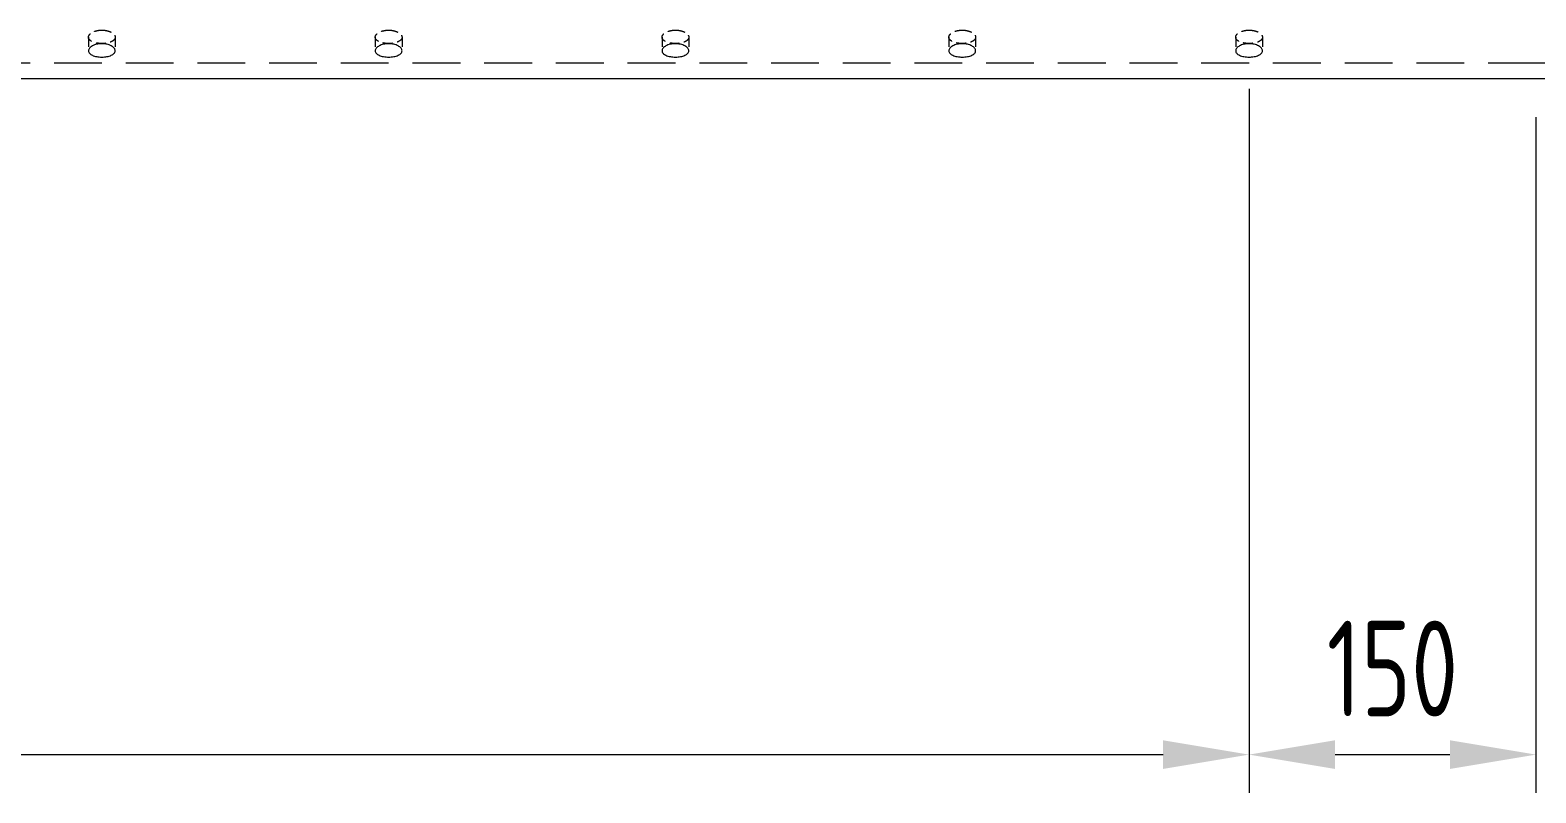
# Model space of a CAD drawing. Header units: millimetres. Extents: x -46397 to 283259, y -8690 to 23983.
# Drawn here: x 160134 to 160922, y -67 to 332 of the extents above; entities that cross this region are included whole.
import ezdxf

# ---------------------------------------------------------------- set-up
doc = ezdxf.new("R2010")
doc.units = ezdxf.units.MM
doc.linetypes.add('HIDDENX2', pattern=[0.75, 0.5, -0.25])
doc.layers.get('Defpoints').update_dxf_attribs({"lineweight": 0})
doc.layers.add('flashshoot', color=7, linetype='Continuous')
doc.layers.add('PHANTOM 2', color=8, linetype='Continuous', lineweight=0)
doc.styles.add('GHI CHÚ 1', font='isocp_IV25.ttf', dxfattribs={"width": 0.8})
doc.dimstyles.new('1-30SCALE', dxfattribs={"dimtxt": 75, "dimasz": 75, "dimexe": 37.5, "dimexo": 30, "dimgap": 30, "dimtad": 1, "dimtoh": 1, "dimdec": 0, "dimdsep": 46, "dimtxsty": 'GHI CHÚ 1', "dimcen": 0.09, "dimclrd": 256, "dimclre": 256, "dimclrt": 2, "dimadec": 0, "dimazin": 0, "dimtfac": 1, "dimtdec": 0, "dimtofl": 0, "dimtmove": 0, "dimatfit": 3, "dimfxl": 1, "dimlwd": 0, "dimlwe": 0, "dimarcsym": 0})

# ---------------------------------------------------------------- blocks, each defined once
blk = doc.blocks.new('A$C90275d84')
at = {"color": 1, "linetype": 'HIDDENX2', "lineweight": 0, "ltscale": 50}
blk.add_line((101.37, 1960), (101.37, -3000), dxfattribs=at)
at = {"color": 2, "linetype": 'Continuous', "lineweight": 0, "ltscale": 10}
blk.add_line((109.55, 1960), (109.55, -3000), dxfattribs=at)
at = {"color": 1, "linetype": 'HIDDENX2', "lineweight": 0, "ltscale": 10}
for p, q in [((87.79, 1817), (94.87, 1817)), ((87.79, 1803), (94.87, 1803)), ((87.79, 1667), (94.87, 1667)), ((87.79, 1653), (94.87, 1653)), ((87.79, 1517), (94.87, 1517)), ((87.79, 1503), (94.87, 1503)), ((87.79, 1367), (94.87, 1367)), ((87.79, 1353), (94.87, 1353)), ((87.79, 1217), (94.87, 1217)), ((87.79, 1203), (94.87, 1203))]:
    blk.add_line(p, q, dxfattribs=at)
at = {"color": 1, "linetype": 'HIDDENX2', "lineweight": 0, "ltscale": 50}
blk.add_open_spline([(101.37, 2265), (101.37, 2264.91), (101.37, 2264.91), (101.37, 2264.5), (101.37, 2264.14), (101.37, 2263.17), (101.37, 2262.54), (101.37, 2261.04), (101.37, 2260.15), (101.37, 2258.12), (101.37, 2256.97), (101.37, 2254.42), (101.37, 2253.02), (101.37, 2249.95), (101.37, 2248.29), (101.37, 2244.72), (101.37, 2242.8), (101.37, 2238.74), (101.37, 2236.58), (101.37, 2232.03), (101.37, 2229.63), (101.37, 2224.6), (101.37, 2221.97), (101.37, 2216.48), (101.37, 2213.63), (101.37, 2207.69), (101.37, 2204.62), (101.37, 2198.25), (101.37, 2194.96), (101.37, 2188.19), (101.37, 2184.7), (101.37, 2177.52), (101.37, 2173.84), (101.37, 2166.29), (101.37, 2162.42), (101.37, 2154.51), (101.37, 2150.47), (101.37, 2142.23), (101.37, 2138.02), (101.37, 2129.46), (101.37, 2125.11), (101.37, 2116.25), (101.37, 2111.76), (101.37, 2102.64), (101.37, 2098.01), (101.37, 2088.64), (101.37, 2083.9), (101.37, 2074.31), (101.37, 2069.47), (101.37, 2059.68), (101.37, 2054.74), (101.37, 2044.79), (101.37, 2039.77), (101.37, 2029.68), (101.37, 2024.59), (101.37, 2014.38), (101.37, 2009.25), (101.37, 1998.94), (101.37, 1993.77), (101.37, 1983.4), (101.37, 1978.2), (101.37, 1970), (101.37, 1967), (101.37, 1963), (101.37, 1962), (101.37, 1960.67), (101.37, 1960.33), (101.37, 1960)], degree=3, knots=[0, 0, 0, 0, 13.031858, 13.031858, 28.652784, 28.652784, 44.273711, 44.273711, 59.894637, 59.894637, 75.515563, 75.515563, 91.136489, 91.136489, 106.757415, 106.757415, 122.378342, 122.378342, 137.999268, 137.999268, 153.620194, 153.620194, 169.24112, 169.24112, 184.862046, 184.862046, 200.482973, 200.482973, 216.103899, 216.103899, 231.724825, 231.724825, 247.345751, 247.345751, 262.966678, 262.966678, 278.587604, 278.587604, 294.20853, 294.20853, 309.829456, 309.829456, 325.450382, 325.450382, 341.071309, 341.071309, 356.692235, 356.692235, 372.313161, 372.313161, 387.934087, 387.934087, 403.555013, 403.555013, 419.17594, 419.17594, 434.796866, 434.796866, 450.417791, 450.417791, 466.041001, 466.041001, 475.041981, 475.041981, 478.042017, 478.042017, 479.042019, 479.042019, 479.042019, 479.042019], dxfattribs=at)
at = {"color": 2, "linetype": 'Continuous', "lineweight": 0, "ltscale": 10}
for points, knots in [([(109.55, 2128.53), (109.55, 2125.94), (109.55, 2123.32), (109.55, 2116.25), (109.55, 2111.76), (109.55, 2102.64), (109.55, 2098.01), (109.55, 2088.64), (109.55, 2083.9), (109.55, 2074.31), (109.55, 2069.47), (109.55, 2059.68), (109.55, 2054.74), (109.55, 2044.79), (109.55, 2039.77), (109.55, 2029.68), (109.55, 2024.59), (109.55, 2014.38), (109.55, 2009.25), (109.55, 1998.94), (109.55, 1993.77), (109.55, 1983.4), (109.55, 1978.2), (109.55, 1970), (109.55, 1967), (109.55, 1963), (109.55, 1962), (109.55, 1960.67), (109.55, 1960.33), (109.55, 1960)], [300.503383, 300.503383, 300.503383, 300.503383, 309.829456, 309.829456, 325.450382, 325.450382, 341.071309, 341.071309, 356.692235, 356.692235, 372.313161, 372.313161, 387.934087, 387.934087, 403.555013, 403.555013, 419.17594, 419.17594, 434.796866, 434.796866, 450.417791, 450.417791, 466.041001, 466.041001, 475.041981, 475.041981, 478.042017, 478.042017, 479.042019, 479.042019, 479.042019, 479.042019]), ([(91.18, 1810), (91.18, 1810.44), (91.2, 1810.89), (91.3, 1811.8), (91.38, 1812.25), (91.57, 1813.11), (91.69, 1813.52), (91.98, 1814.29), (92.13, 1814.64), (92.47, 1815.26), (92.66, 1815.55), (93.06, 1816.07), (93.28, 1816.29), (93.73, 1816.65), (93.96, 1816.78), (94.42, 1816.96), (94.65, 1817), (95.09, 1817), (95.32, 1816.96), (95.76, 1816.78), (95.98, 1816.65), (96.39, 1816.29), (96.59, 1816.07), (96.94, 1815.55), (97.11, 1815.26), (97.39, 1814.64), (97.53, 1814.29), (97.76, 1813.52), (97.86, 1813.11), (98.02, 1812.25), (98.08, 1811.8), (98.16, 1810.89), (98.18, 1810.44), (98.18, 1809.56), (98.16, 1809.11), (98.08, 1808.2), (98.02, 1807.75), (97.86, 1806.89), (97.76, 1806.48), (97.53, 1805.71), (97.39, 1805.36), (97.11, 1804.74), (96.94, 1804.45), (96.59, 1803.93), (96.39, 1803.71), (95.98, 1803.35), (95.76, 1803.22), (95.32, 1803.04), (95.09, 1803), (94.65, 1803), (94.42, 1803.04), (93.96, 1803.22), (93.73, 1803.35), (93.28, 1803.71), (93.06, 1803.93), (92.66, 1804.45), (92.47, 1804.74), (92.13, 1805.36), (91.98, 1805.71), (91.69, 1806.48), (91.57, 1806.89), (91.38, 1807.75), (91.3, 1808.2), (91.2, 1809.11), (91.18, 1809.56), (91.18, 1810)], [0, 0, 0, 0, 1.318789, 1.318789, 2.637578, 2.637578, 3.956368, 3.956368, 5.275157, 5.275157, 6.593945, 6.593945, 7.912734, 7.912734, 9.231522, 9.231522, 10.550311, 10.550311, 11.869099, 11.869099, 13.187888, 13.187888, 14.506676, 14.506676, 15.825465, 15.825465, 17.144254, 17.144254, 18.463043, 18.463043, 19.781833, 19.781833, 21.100622, 21.100622, 22.419411, 22.419411, 23.7382, 23.7382, 25.05699, 25.05699, 26.375779, 26.375779, 27.694567, 27.694567, 29.013356, 29.013356, 30.332144, 30.332144, 31.650933, 31.650933, 32.969721, 32.969721, 34.28851, 34.28851, 35.607298, 35.607298, 36.926087, 36.926087, 38.244876, 38.244876, 39.563665, 39.563665, 40.882454, 40.882454, 42.201244, 42.201244, 42.201244, 42.201244]), ([(91.18, 1660), (91.18, 1660.44), (91.2, 1660.89), (91.3, 1661.8), (91.38, 1662.25), (91.57, 1663.11), (91.69, 1663.52), (91.98, 1664.29), (92.13, 1664.64), (92.47, 1665.26), (92.66, 1665.55), (93.06, 1666.07), (93.28, 1666.29), (93.73, 1666.65), (93.96, 1666.78), (94.42, 1666.96), (94.65, 1667), (95.09, 1667), (95.32, 1666.96), (95.76, 1666.78), (95.98, 1666.65), (96.39, 1666.29), (96.59, 1666.07), (96.94, 1665.55), (97.11, 1665.26), (97.39, 1664.64), (97.53, 1664.29), (97.76, 1663.52), (97.86, 1663.11), (98.02, 1662.25), (98.08, 1661.8), (98.16, 1660.89), (98.18, 1660.44), (98.18, 1659.56), (98.16, 1659.11), (98.08, 1658.2), (98.02, 1657.75), (97.86, 1656.89), (97.76, 1656.48), (97.53, 1655.71), (97.39, 1655.36), (97.11, 1654.74), (96.94, 1654.45), (96.59, 1653.93), (96.39, 1653.71), (95.98, 1653.35), (95.76, 1653.22), (95.32, 1653.04), (95.09, 1653), (94.65, 1653), (94.42, 1653.04), (93.96, 1653.22), (93.73, 1653.35), (93.28, 1653.71), (93.06, 1653.93), (92.66, 1654.45), (92.47, 1654.74), (92.13, 1655.36), (91.98, 1655.71), (91.69, 1656.48), (91.57, 1656.89), (91.38, 1657.75), (91.3, 1658.2), (91.2, 1659.11), (91.18, 1659.56), (91.18, 1660)], [0, 0, 0, 0, 1.318789, 1.318789, 2.637578, 2.637578, 3.956368, 3.956368, 5.275157, 5.275157, 6.593945, 6.593945, 7.912734, 7.912734, 9.231522, 9.231522, 10.550311, 10.550311, 11.869099, 11.869099, 13.187888, 13.187888, 14.506676, 14.506676, 15.825465, 15.825465, 17.144254, 17.144254, 18.463043, 18.463043, 19.781833, 19.781833, 21.100622, 21.100622, 22.419411, 22.419411, 23.7382, 23.7382, 25.05699, 25.05699, 26.375779, 26.375779, 27.694567, 27.694567, 29.013356, 29.013356, 30.332144, 30.332144, 31.650933, 31.650933, 32.969721, 32.969721, 34.28851, 34.28851, 35.607298, 35.607298, 36.926087, 36.926087, 38.244876, 38.244876, 39.563665, 39.563665, 40.882454, 40.882454, 42.201244, 42.201244, 42.201244, 42.201244]), ([(91.18, 1510), (91.18, 1510.44), (91.2, 1510.89), (91.3, 1511.8), (91.38, 1512.25), (91.57, 1513.11), (91.69, 1513.52), (91.98, 1514.29), (92.13, 1514.64), (92.47, 1515.26), (92.66, 1515.55), (93.06, 1516.07), (93.28, 1516.29), (93.73, 1516.65), (93.96, 1516.78), (94.42, 1516.96), (94.65, 1517), (95.09, 1517), (95.32, 1516.96), (95.76, 1516.78), (95.98, 1516.65), (96.39, 1516.29), (96.59, 1516.07), (96.94, 1515.55), (97.11, 1515.26), (97.39, 1514.64), (97.53, 1514.29), (97.76, 1513.52), (97.86, 1513.11), (98.02, 1512.25), (98.08, 1511.8), (98.16, 1510.89), (98.18, 1510.44), (98.18, 1509.56), (98.16, 1509.11), (98.08, 1508.2), (98.02, 1507.75), (97.86, 1506.89), (97.76, 1506.48), (97.53, 1505.71), (97.39, 1505.36), (97.11, 1504.74), (96.94, 1504.45), (96.59, 1503.93), (96.39, 1503.71), (95.98, 1503.35), (95.76, 1503.22), (95.32, 1503.04), (95.09, 1503), (94.65, 1503), (94.42, 1503.04), (93.96, 1503.22), (93.73, 1503.35), (93.28, 1503.71), (93.06, 1503.93), (92.66, 1504.45), (92.47, 1504.74), (92.13, 1505.36), (91.98, 1505.71), (91.69, 1506.48), (91.57, 1506.89), (91.38, 1507.75), (91.3, 1508.2), (91.2, 1509.11), (91.18, 1509.56), (91.18, 1510)], [0, 0, 0, 0, 1.318789, 1.318789, 2.637578, 2.637578, 3.956368, 3.956368, 5.275157, 5.275157, 6.593945, 6.593945, 7.912734, 7.912734, 9.231522, 9.231522, 10.550311, 10.550311, 11.869099, 11.869099, 13.187888, 13.187888, 14.506676, 14.506676, 15.825465, 15.825465, 17.144254, 17.144254, 18.463043, 18.463043, 19.781833, 19.781833, 21.100622, 21.100622, 22.419411, 22.419411, 23.7382, 23.7382, 25.05699, 25.05699, 26.375779, 26.375779, 27.694567, 27.694567, 29.013356, 29.013356, 30.332144, 30.332144, 31.650933, 31.650933, 32.969721, 32.969721, 34.28851, 34.28851, 35.607298, 35.607298, 36.926087, 36.926087, 38.244876, 38.244876, 39.563665, 39.563665, 40.882454, 40.882454, 42.201244, 42.201244, 42.201244, 42.201244]), ([(91.18, 1360), (91.18, 1360.44), (91.2, 1360.89), (91.3, 1361.8), (91.38, 1362.25), (91.57, 1363.11), (91.69, 1363.52), (91.98, 1364.29), (92.13, 1364.64), (92.47, 1365.26), (92.66, 1365.55), (93.06, 1366.07), (93.28, 1366.29), (93.73, 1366.65), (93.96, 1366.78), (94.42, 1366.96), (94.65, 1367), (95.09, 1367), (95.32, 1366.96), (95.76, 1366.78), (95.98, 1366.65), (96.39, 1366.29), (96.59, 1366.07), (96.94, 1365.55), (97.11, 1365.26), (97.39, 1364.64), (97.53, 1364.29), (97.76, 1363.52), (97.86, 1363.11), (98.02, 1362.25), (98.08, 1361.8), (98.16, 1360.89), (98.18, 1360.44), (98.18, 1359.56), (98.16, 1359.11), (98.08, 1358.2), (98.02, 1357.75), (97.86, 1356.89), (97.76, 1356.48), (97.53, 1355.71), (97.39, 1355.36), (97.11, 1354.74), (96.94, 1354.45), (96.59, 1353.93), (96.39, 1353.71), (95.98, 1353.35), (95.76, 1353.22), (95.32, 1353.04), (95.09, 1353), (94.65, 1353), (94.42, 1353.04), (93.96, 1353.22), (93.73, 1353.35), (93.28, 1353.71), (93.06, 1353.93), (92.66, 1354.45), (92.47, 1354.74), (92.13, 1355.36), (91.98, 1355.71), (91.69, 1356.48), (91.57, 1356.89), (91.38, 1357.75), (91.3, 1358.2), (91.2, 1359.11), (91.18, 1359.56), (91.18, 1360)], [0, 0, 0, 0, 1.318789, 1.318789, 2.637578, 2.637578, 3.956368, 3.956368, 5.275157, 5.275157, 6.593945, 6.593945, 7.912734, 7.912734, 9.231522, 9.231522, 10.550311, 10.550311, 11.869099, 11.869099, 13.187888, 13.187888, 14.506676, 14.506676, 15.825465, 15.825465, 17.144254, 17.144254, 18.463043, 18.463043, 19.781833, 19.781833, 21.100622, 21.100622, 22.419411, 22.419411, 23.7382, 23.7382, 25.05699, 25.05699, 26.375779, 26.375779, 27.694567, 27.694567, 29.013356, 29.013356, 30.332144, 30.332144, 31.650933, 31.650933, 32.969721, 32.969721, 34.28851, 34.28851, 35.607298, 35.607298, 36.926087, 36.926087, 38.244876, 38.244876, 39.563665, 39.563665, 40.882454, 40.882454, 42.201244, 42.201244, 42.201244, 42.201244]), ([(91.18, 1210), (91.18, 1210.44), (91.2, 1210.89), (91.3, 1211.8), (91.38, 1212.25), (91.57, 1213.11), (91.69, 1213.52), (91.98, 1214.29), (92.13, 1214.64), (92.47, 1215.26), (92.66, 1215.55), (93.06, 1216.07), (93.28, 1216.29), (93.73, 1216.65), (93.96, 1216.78), (94.42, 1216.96), (94.65, 1217), (95.09, 1217), (95.32, 1216.96), (95.76, 1216.78), (95.98, 1216.65), (96.39, 1216.29), (96.59, 1216.07), (96.94, 1215.55), (97.11, 1215.26), (97.39, 1214.64), (97.53, 1214.29), (97.76, 1213.52), (97.86, 1213.11), (98.02, 1212.25), (98.08, 1211.8), (98.16, 1210.89), (98.18, 1210.44), (98.18, 1209.56), (98.16, 1209.11), (98.08, 1208.2), (98.02, 1207.75), (97.86, 1206.89), (97.76, 1206.48), (97.53, 1205.71), (97.39, 1205.36), (97.11, 1204.74), (96.94, 1204.45), (96.59, 1203.93), (96.39, 1203.71), (95.98, 1203.35), (95.76, 1203.22), (95.32, 1203.04), (95.09, 1203), (94.65, 1203), (94.42, 1203.04), (93.96, 1203.22), (93.73, 1203.35), (93.28, 1203.71), (93.06, 1203.93), (92.66, 1204.45), (92.47, 1204.74), (92.13, 1205.36), (91.98, 1205.71), (91.69, 1206.48), (91.57, 1206.89), (91.38, 1207.75), (91.3, 1208.2), (91.2, 1209.11), (91.18, 1209.56), (91.18, 1210)], [0, 0, 0, 0, 1.318789, 1.318789, 2.637578, 2.637578, 3.956368, 3.956368, 5.275157, 5.275157, 6.593945, 6.593945, 7.912734, 7.912734, 9.231522, 9.231522, 10.550311, 10.550311, 11.869099, 11.869099, 13.187888, 13.187888, 14.506676, 14.506676, 15.825465, 15.825465, 17.144254, 17.144254, 18.463043, 18.463043, 19.781833, 19.781833, 21.100622, 21.100622, 22.419411, 22.419411, 23.7382, 23.7382, 25.05699, 25.05699, 26.375779, 26.375779, 27.694567, 27.694567, 29.013356, 29.013356, 30.332144, 30.332144, 31.650933, 31.650933, 32.969721, 32.969721, 34.28851, 34.28851, 35.607298, 35.607298, 36.926087, 36.926087, 38.244876, 38.244876, 39.563665, 39.563665, 40.882454, 40.882454, 42.201244, 42.201244, 42.201244, 42.201244])]:
    blk.add_open_spline(points, degree=3, knots=knots, dxfattribs=at)
at = {"color": 1, "linetype": 'HIDDENX2', "lineweight": 0, "ltscale": 10}
for points in [[(84.08, 1810), (84.08, 1809.56), (84.1, 1809.11), (84.2, 1808.2), (84.28, 1807.75), (84.48, 1806.89), (84.6, 1806.48), (84.88, 1805.71), (85.04, 1805.36), (85.38, 1804.74), (85.57, 1804.45), (85.97, 1803.93), (86.19, 1803.71), (86.64, 1803.35), (86.88, 1803.22), (87.34, 1803.04), (87.57, 1803), (88.01, 1803), (88.23, 1803.04), (88.68, 1803.22), (88.89, 1803.35), (89.3, 1803.71), (89.5, 1803.93), (89.86, 1804.45), (90.02, 1804.74), (90.3, 1805.36), (90.43, 1805.71), (90.66, 1806.48), (90.76, 1806.89), (90.92, 1807.75), (90.98, 1808.2), (91.06, 1809.11), (91.08, 1809.56), (91.08, 1810.44), (91.06, 1810.89), (90.98, 1811.8), (90.92, 1812.25), (90.76, 1813.11), (90.66, 1813.52), (90.43, 1814.29), (90.3, 1814.64), (90.02, 1815.26), (89.86, 1815.55), (89.5, 1816.07), (89.3, 1816.29), (88.89, 1816.65), (88.68, 1816.78), (88.23, 1816.96), (88.01, 1817), (87.57, 1817), (87.34, 1816.96), (86.88, 1816.78), (86.64, 1816.65), (86.19, 1816.29), (85.97, 1816.07), (85.57, 1815.55), (85.38, 1815.26), (85.04, 1814.64), (84.88, 1814.29), (84.6, 1813.52), (84.48, 1813.11), (84.28, 1812.25), (84.2, 1811.8), (84.1, 1810.89), (84.08, 1810.44), (84.08, 1810)], [(84.08, 1660), (84.08, 1659.56), (84.1, 1659.11), (84.2, 1658.2), (84.28, 1657.75), (84.48, 1656.89), (84.6, 1656.48), (84.88, 1655.71), (85.04, 1655.36), (85.38, 1654.74), (85.57, 1654.45), (85.97, 1653.93), (86.19, 1653.71), (86.64, 1653.35), (86.88, 1653.22), (87.34, 1653.04), (87.57, 1653), (88.01, 1653), (88.23, 1653.04), (88.68, 1653.22), (88.89, 1653.35), (89.3, 1653.71), (89.5, 1653.93), (89.86, 1654.45), (90.02, 1654.74), (90.3, 1655.36), (90.43, 1655.71), (90.66, 1656.48), (90.76, 1656.89), (90.92, 1657.75), (90.98, 1658.2), (91.06, 1659.11), (91.08, 1659.56), (91.08, 1660.44), (91.06, 1660.89), (90.98, 1661.8), (90.92, 1662.25), (90.76, 1663.11), (90.66, 1663.52), (90.43, 1664.29), (90.3, 1664.64), (90.02, 1665.26), (89.86, 1665.55), (89.5, 1666.07), (89.3, 1666.29), (88.89, 1666.65), (88.68, 1666.78), (88.23, 1666.96), (88.01, 1667), (87.57, 1667), (87.34, 1666.96), (86.88, 1666.78), (86.64, 1666.65), (86.19, 1666.29), (85.97, 1666.07), (85.57, 1665.55), (85.38, 1665.26), (85.04, 1664.64), (84.88, 1664.29), (84.6, 1663.52), (84.48, 1663.11), (84.28, 1662.25), (84.2, 1661.8), (84.1, 1660.89), (84.08, 1660.44), (84.08, 1660)], [(84.08, 1510), (84.08, 1509.56), (84.1, 1509.11), (84.2, 1508.2), (84.28, 1507.75), (84.48, 1506.89), (84.6, 1506.48), (84.88, 1505.71), (85.04, 1505.36), (85.38, 1504.74), (85.57, 1504.45), (85.97, 1503.93), (86.19, 1503.71), (86.64, 1503.35), (86.88, 1503.22), (87.34, 1503.04), (87.57, 1503), (88.01, 1503), (88.23, 1503.04), (88.68, 1503.22), (88.89, 1503.35), (89.3, 1503.71), (89.5, 1503.93), (89.86, 1504.45), (90.02, 1504.74), (90.3, 1505.36), (90.43, 1505.71), (90.66, 1506.48), (90.76, 1506.89), (90.92, 1507.75), (90.98, 1508.2), (91.06, 1509.11), (91.08, 1509.56), (91.08, 1510.44), (91.06, 1510.89), (90.98, 1511.8), (90.92, 1512.25), (90.76, 1513.11), (90.66, 1513.52), (90.43, 1514.29), (90.3, 1514.64), (90.02, 1515.26), (89.86, 1515.55), (89.5, 1516.07), (89.3, 1516.29), (88.89, 1516.65), (88.68, 1516.78), (88.23, 1516.96), (88.01, 1517), (87.57, 1517), (87.34, 1516.96), (86.88, 1516.78), (86.64, 1516.65), (86.19, 1516.29), (85.97, 1516.07), (85.57, 1515.55), (85.38, 1515.26), (85.04, 1514.64), (84.88, 1514.29), (84.6, 1513.52), (84.48, 1513.11), (84.28, 1512.25), (84.2, 1511.8), (84.1, 1510.89), (84.08, 1510.44), (84.08, 1510)], [(84.08, 1360), (84.08, 1359.56), (84.1, 1359.11), (84.2, 1358.2), (84.28, 1357.75), (84.48, 1356.89), (84.6, 1356.48), (84.88, 1355.71), (85.04, 1355.36), (85.38, 1354.74), (85.57, 1354.45), (85.97, 1353.93), (86.19, 1353.71), (86.64, 1353.35), (86.88, 1353.22), (87.34, 1353.04), (87.57, 1353), (88.01, 1353), (88.23, 1353.04), (88.68, 1353.22), (88.89, 1353.35), (89.3, 1353.71), (89.5, 1353.93), (89.86, 1354.45), (90.02, 1354.74), (90.3, 1355.36), (90.43, 1355.71), (90.66, 1356.48), (90.76, 1356.89), (90.92, 1357.75), (90.98, 1358.2), (91.06, 1359.11), (91.08, 1359.56), (91.08, 1360.44), (91.06, 1360.89), (90.98, 1361.8), (90.92, 1362.25), (90.76, 1363.11), (90.66, 1363.52), (90.43, 1364.29), (90.3, 1364.64), (90.02, 1365.26), (89.86, 1365.55), (89.5, 1366.07), (89.3, 1366.29), (88.89, 1366.65), (88.68, 1366.78), (88.23, 1366.96), (88.01, 1367), (87.57, 1367), (87.34, 1366.96), (86.88, 1366.78), (86.64, 1366.65), (86.19, 1366.29), (85.97, 1366.07), (85.57, 1365.55), (85.38, 1365.26), (85.04, 1364.64), (84.88, 1364.29), (84.6, 1363.52), (84.48, 1363.11), (84.28, 1362.25), (84.2, 1361.8), (84.1, 1360.89), (84.08, 1360.44), (84.08, 1360)], [(84.08, 1210), (84.08, 1209.56), (84.1, 1209.11), (84.2, 1208.2), (84.28, 1207.75), (84.48, 1206.89), (84.6, 1206.48), (84.88, 1205.71), (85.04, 1205.36), (85.38, 1204.74), (85.57, 1204.45), (85.97, 1203.93), (86.19, 1203.71), (86.64, 1203.35), (86.88, 1203.22), (87.34, 1203.04), (87.57, 1203), (88.01, 1203), (88.23, 1203.04), (88.68, 1203.22), (88.89, 1203.35), (89.3, 1203.71), (89.5, 1203.93), (89.86, 1204.45), (90.02, 1204.74), (90.3, 1205.36), (90.43, 1205.71), (90.66, 1206.48), (90.76, 1206.89), (90.92, 1207.75), (90.98, 1208.2), (91.06, 1209.11), (91.08, 1209.56), (91.08, 1210.44), (91.06, 1210.89), (90.98, 1211.8), (90.92, 1212.25), (90.76, 1213.11), (90.66, 1213.52), (90.43, 1214.29), (90.3, 1214.64), (90.02, 1215.26), (89.86, 1215.55), (89.5, 1216.07), (89.3, 1216.29), (88.89, 1216.65), (88.68, 1216.78), (88.23, 1216.96), (88.01, 1217), (87.57, 1217), (87.34, 1216.96), (86.88, 1216.78), (86.64, 1216.65), (86.19, 1216.29), (85.97, 1216.07), (85.57, 1215.55), (85.38, 1215.26), (85.04, 1214.64), (84.88, 1214.29), (84.6, 1213.52), (84.48, 1213.11), (84.28, 1212.25), (84.2, 1211.8), (84.1, 1210.89), (84.08, 1210.44), (84.08, 1210)]]:
    blk.add_open_spline(points, degree=3, knots=[0, 0, 0, 0, 1.318854, 1.318854, 2.637708, 2.637708, 3.956563, 3.956563, 5.275417, 5.275417, 6.59427, 6.59427, 7.913123, 7.913123, 9.231977, 9.231977, 10.55083, 10.55083, 11.869683, 11.869683, 13.188536, 13.188536, 14.507389, 14.507389, 15.826243, 15.826243, 17.145097, 17.145097, 18.463951, 18.463951, 19.782805, 19.782805, 21.10166, 21.10166, 22.420514, 22.420514, 23.739368, 23.739368, 25.058222, 25.058222, 26.377077, 26.377077, 27.69593, 27.69593, 29.014783, 29.014783, 30.333636, 30.333636, 31.652489, 31.652489, 32.971343, 32.971343, 34.290196, 34.290196, 35.609049, 35.609049, 36.927902, 36.927902, 38.246757, 38.246757, 39.565611, 39.565611, 40.884465, 40.884465, 42.203319, 42.203319, 42.203319, 42.203319], dxfattribs=at)
blk = doc.blocks.new('*D621')
at = {"layer": 'Defpoints', "color": 0, "transparency": 16777216}
for p in [(156121.93, 321.49, -1.5), (160771.93, 321.49, -1.5), (160771.93, -46.65)]:
    blk.add_point(p, dxfattribs=at)
at = {"layer": 'PHANTOM 2', "linetype": 'Continuous', "lineweight": 0, "transparency": 16777216}
for p, q in [((156121.93, 301.49), (156121.93, -66.65)), ((160771.93, 301.49), (160771.93, -66.65)), ((156166.93, -46.65), (160726.93, -46.65))]:
    blk.add_line(p, q, dxfattribs=at)
at = {"layer": 'PHANTOM 2', "transparency": 16777216}
for points in [[(156166.93, -39.15), (156166.93, -54.15), (156121.93, -46.65)], [(160726.93, -39.15), (160726.93, -54.15), (160771.93, -46.65)]]:
    blk.add_solid(points, dxfattribs=at)
at = {"layer": 'PHANTOM 2', "color": 2, "transparency": 16777216, "insert": (158446.93, -0.53), "char_height": 50, "attachment_point": 5, "style": 'GHI CHÚ 1'}
blk.add_mtext('P150x31=4650', dxfattribs=at)
blk = doc.blocks.new('*D622')
at = {"layer": 'Defpoints', "color": 0, "transparency": 16777216}
for p in [(160771.93, 321.49, -1.5), (160921.93, 306.66, -1.5), (160921.93, -46.65)]:
    blk.add_point(p, dxfattribs=at)
at = {"layer": 'PHANTOM 2', "linetype": 'Continuous', "lineweight": 0, "transparency": 16777216}
for p, q in [((160771.93, 301.49), (160771.93, -66.65)), ((160921.93, 286.66), (160921.93, -66.65)), ((160816.93, -46.65), (160876.93, -46.65))]:
    blk.add_line(p, q, dxfattribs=at)
at = {"layer": 'PHANTOM 2', "transparency": 16777216}
for points in [[(160816.93, -39.15), (160816.93, -54.15), (160771.93, -46.65)], [(160876.93, -39.15), (160876.93, -54.15), (160921.93, -46.65)]]:
    blk.add_solid(points, dxfattribs=at)
at = {"layer": 'PHANTOM 2', "color": 2, "transparency": 16777216, "insert": (160846.93, -1.65), "char_height": 50, "attachment_point": 5, "style": 'GHI CHÚ 1'}
blk.add_mtext('150', dxfattribs=at)

msp = doc.modelspace()

# ---------------------------------------------------------------- block references
at = {"layer": 'flashshoot', "rotation": 270}
msp.add_blockref('A$C90275d84', (158961.93, 416.21, -1.5), dxfattribs=at)

# ---------------------------------------------------------------- dimensions: what is measured, and where the dimension line sits
at = {"layer": 'PHANTOM 2'}
dim = msp.add_linear_dim(base=(160771.93, -46.65), p1=(156121.93, 321.49, -1.5), p2=(160771.93, 321.49, -1.5), text='P150x31=<>', dimstyle='1-30SCALE', override={"dimtxt": 50, "dimasz": 45, "dimexe": 20, "dimexo": 20, "dimgap": 20, "dimpost": '', "dimtmove": 1}, dxfattribs=at)
dim.commit()
dim.dimension.update_dxf_attribs({"geometry": '*D621', "text_midpoint": (158446.93, -0.53)})
dim = msp.add_linear_dim(base=(160921.93, -46.65), p1=(160771.93, 321.49, -1.5), p2=(160921.93, 306.66, -1.5), dimstyle='1-30SCALE', override={"dimtxt": 50, "dimasz": 45, "dimexe": 20, "dimexo": 20, "dimgap": 20, "dimtmove": 1}, dxfattribs=at)
dim.commit()
dim.dimension.update_dxf_attribs({"geometry": '*D622', "text_midpoint": (160846.93, -1.65)})

doc.saveas('drawing.dxf')
